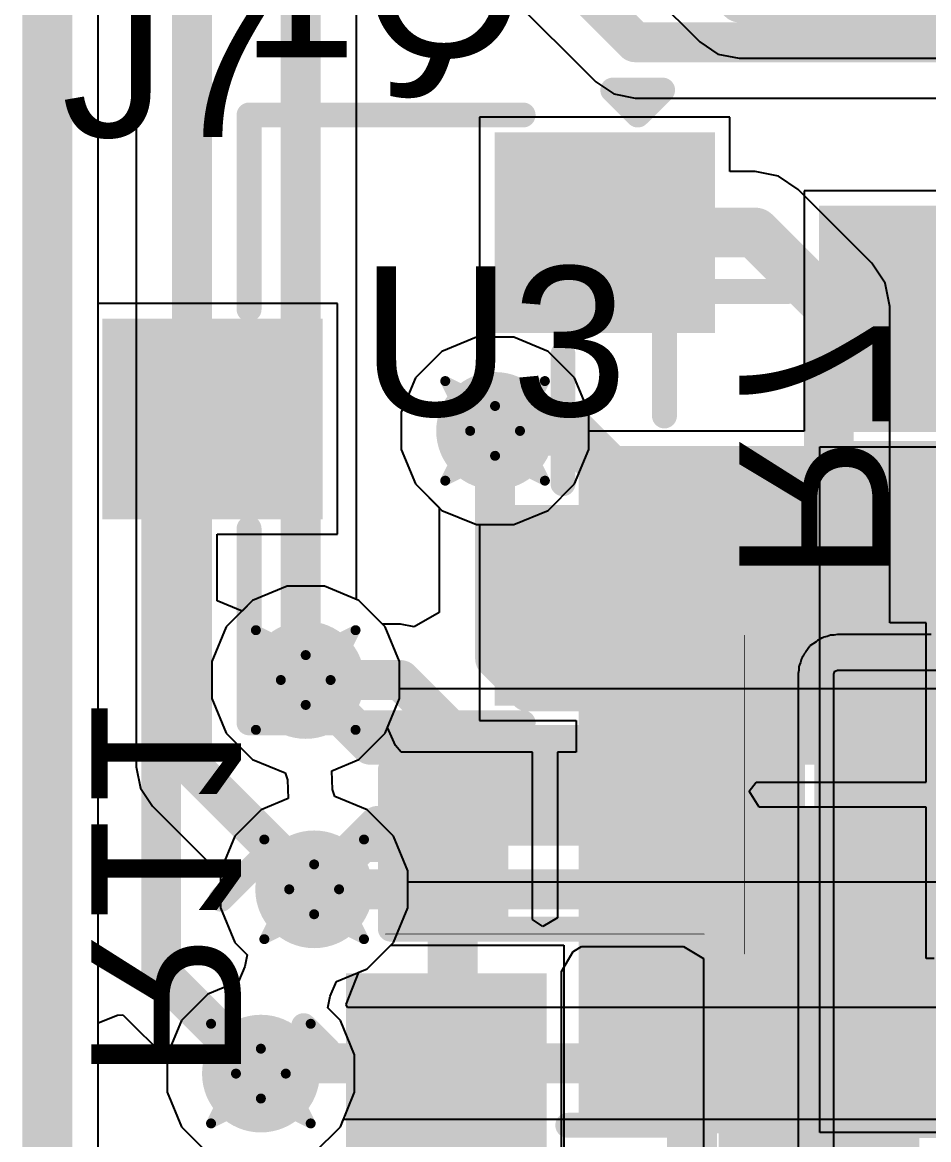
# Model space of a CAD drawing. Header units: inches. Extents: x -6 to 430, y 0 to 90.
# Drawn here: x -0.13 to 4.49, y 14.74 to 20.44 of the extents above; entities that cross this region are included whole.
import ezdxf

# ---------------------------------------------------------------- set-up
doc = ezdxf.new("R2010")
doc.units = ezdxf.units.IN
for name, color, linetype in [('Board_Outline', 56, 'Continuous'), ('Bottom Layer', 5, 'Continuous'), ('Bottom Overlay', 54, 'Continuous'), ('Bottom Paste', 16, 'Continuous'), ('Bottom Solder', 6, 'Continuous'), ('Drill Drawing', 1, 'Continuous'), ('Layer 1', 16, 'Continuous'), ('Layer 2', 76, 'Continuous'), ('Top Layer', 1, 'Continuous'), ('Top Overlay', 2, 'Continuous'), ('Top Paste', 8, 'Continuous'), ('Top Solder', 216, 'Continuous'), ('Via Holes', 16, 'Continuous')]:
    doc.layers.add(name, color=color, linetype=linetype)
doc.styles.add('Arial', font='', dxfattribs={"height": 0.2})
doc.styles.get('Arial').set_extended_font_data('Arial')

msp = doc.modelspace()

# ---------------------------------------------------------------- hatches: boundary and pattern name
at = {"layer": 'Bottom Layer'}
for points in [[(3.3016, 19.777), (3.3016, 18.957), (2.3816, 18.957), (2.3816, 19.777)], [(1.3016, 18.827), (1.3016, 18.007), (0.3816, 18.007), (0.3816, 18.827)], [(3.3016, 17.877), (3.3016, 17.057), (2.3816, 17.057), (2.3816, 17.877)], [(3.6671, 17.2003), (4.3021, 17.2003), (4.3021, 16.7431), (3.6671, 16.7431)], [(1.8383, 15.9049), (1.8383, 16.5399), (2.2955, 16.5399), (2.2955, 15.9049)], [(2.7781, 15.9049), (2.7781, 16.5399), (3.2353, 16.5399), (3.2353, 15.9049)], [(3.6671, 16.2605), (4.3021, 16.2605), (4.3021, 15.8033), (3.6671, 15.8033)], [(1.6238, 15.4886), (2.4438, 15.4886), (2.4438, 14.5686), (1.6238, 14.5686)], [(3.5238, 15.4886), (4.3438, 15.4886), (4.3438, 14.5686), (3.5238, 14.5686)]]:
    msp.add_hatch(color=5, dxfattribs=at).paths.add_polyline_path(points)
h = msp.add_hatch(color=5, dxfattribs=at)
edge = h.paths.add_edge_path()
edge.add_arc((2.2828, 18.356), 0.3, 0, 360)
h = msp.add_hatch(color=5, dxfattribs=at)
edge = h.paths.add_edge_path()
edge.add_arc((1.3176, 17.086), 0.3, 0, 360)
h = msp.add_hatch(color=5, dxfattribs=at)
edge = h.paths.add_edge_path()
edge.add_arc((1.3605, 16.0189), 0.3, 0, 360)
h = msp.add_hatch(color=5, dxfattribs=at)
edge = h.paths.add_edge_path()
edge.add_arc((1.089, 15.0794), 0.3, 0, 360)
at = {"layer": 'Bottom Paste'}
for points in [[(3.3016, 19.777), (3.3016, 18.957), (2.3816, 18.957), (2.3816, 19.777)], [(1.3016, 18.827), (1.3016, 18.007), (0.3816, 18.007), (0.3816, 18.827)], [(3.3016, 17.877), (3.3016, 17.057), (2.3816, 17.057), (2.3816, 17.877)], [(3.6671, 17.2003), (4.3021, 17.2003), (4.3021, 16.7431), (3.6671, 16.7431)], [(1.8383, 15.9049), (1.8383, 16.5399), (2.2955, 16.5399), (2.2955, 15.9049)], [(2.7781, 15.9049), (2.7781, 16.5399), (3.2353, 16.5399), (3.2353, 15.9049)], [(3.6671, 16.2605), (4.3021, 16.2605), (4.3021, 15.8033), (3.6671, 15.8033)], [(1.6238, 15.4886), (2.4438, 15.4886), (2.4438, 14.5686), (1.6238, 14.5686)], [(3.5238, 15.4886), (4.3438, 15.4886), (4.3438, 14.5686), (3.5238, 14.5686)]]:
    msp.add_hatch(color=16, dxfattribs=at).paths.add_polyline_path(points)
at = {"layer": 'Bottom Solder'}
for points in [[(3.4032, 19.8786), (3.4032, 18.8554), (2.28, 18.8554), (2.28, 19.8786)], [(1.4032, 18.9286), (1.4032, 17.9054), (0.28, 17.9054), (0.28, 18.9286)], [(3.4032, 17.9786), (3.4032, 16.9554), (2.28, 16.9554), (2.28, 17.9786)], [(3.6121, 17.2553), (4.3571, 17.2553), (4.3571, 16.6881), (3.6121, 16.6881)], [(1.7833, 15.8499), (1.7833, 16.5949), (2.3505, 16.5949), (2.3505, 15.8499)], [(2.7231, 15.8499), (2.7231, 16.5949), (3.2903, 16.5949), (3.2903, 15.8499)], [(3.6121, 16.3155), (4.3571, 16.3155), (4.3571, 15.7483), (3.6121, 15.7483)], [(1.5222, 15.5902), (2.5454, 15.5902), (2.5454, 14.467), (1.5222, 14.467)], [(3.4222, 15.5902), (4.4454, 15.5902), (4.4454, 14.467), (3.4222, 14.467)]]:
    msp.add_hatch(color=6, dxfattribs=at).paths.add_polyline_path(points)
at = {"layer": 'Layer 1'}
h = msp.add_hatch(color=16, dxfattribs=at)
edge = h.paths.add_edge_path()
edge.add_arc((2.2828, 18.356), 0.3, 0, 360)
h = msp.add_hatch(color=16, dxfattribs=at)
edge = h.paths.add_edge_path()
edge.add_arc((1.3176, 17.086), 0.3, 0, 360)
h = msp.add_hatch(color=16, dxfattribs=at)
edge = h.paths.add_edge_path()
edge.add_arc((1.3605, 16.0189), 0.3, 0, 360)
h = msp.add_hatch(color=16, dxfattribs=at)
edge = h.paths.add_edge_path()
edge.add_arc((1.089, 15.0794), 0.3, 0, 360)
at = {"layer": 'Layer 2'}
h = msp.add_hatch(color=76, dxfattribs=at)
edge = h.paths.add_edge_path()
edge.add_arc((2.2828, 18.356), 0.3, 0, 360)
h = msp.add_hatch(color=76, dxfattribs=at)
edge = h.paths.add_edge_path()
edge.add_arc((1.3176, 17.086), 0.3, 0, 360)
h = msp.add_hatch(color=76, dxfattribs=at)
edge = h.paths.add_edge_path()
edge.add_arc((1.3605, 16.0189), 0.3, 0, 360)
h = msp.add_hatch(color=76, dxfattribs=at)
edge = h.paths.add_edge_path()
edge.add_arc((1.089, 15.0794), 0.3, 0, 360)
at = {"layer": 'Top Layer'}
for points in [[(4.0364, 18.4522), (4.0364, 19.4022), (4.3364, 19.4022), (4.3364, 18.4522)], [(2.8114, 17.8772), (2.8114, 18.1772), (3.7614, 18.1772), (3.7614, 17.8772)], [(4.0114, 14.8522), (4.0114, 18.2022), (7.3614, 18.2022), (7.3614, 14.8522)], [(2.8114, 17.3772), (2.8114, 17.6772), (3.7614, 17.6772), (3.7614, 17.3772)], [(2.8114, 16.8772), (2.8114, 17.1772), (3.7614, 17.1772), (3.7614, 16.8772)], [(2.8114, 16.3772), (2.8114, 16.6772), (3.7614, 16.6772), (3.7614, 16.3772)], [(2.8114, 15.8772), (2.8114, 16.1772), (3.7614, 16.1772), (3.7614, 15.8772)], [(2.8114, 15.3772), (2.8114, 15.6772), (3.7614, 15.6772), (3.7614, 15.3772)], [(2.8114, 14.8772), (2.8114, 15.1772), (3.7614, 15.1772), (3.7614, 14.8772)]]:
    msp.add_hatch(color=1, dxfattribs=at).paths.add_polyline_path(points)
h = msp.add_hatch(color=1, dxfattribs=at)
edge = h.paths.add_edge_path()
edge.add_arc((2.2828, 18.356), 0.3, 0, 360)
h = msp.add_hatch(color=1, dxfattribs=at)
edge = h.paths.add_edge_path()
edge.add_arc((1.3176, 17.086), 0.3, 0, 360)
h = msp.add_hatch(color=1, dxfattribs=at)
edge = h.paths.add_edge_path()
edge.add_arc((1.3605, 16.0189), 0.3, 0, 360)
h = msp.add_hatch(color=1, dxfattribs=at)
edge = h.paths.add_edge_path()
edge.add_arc((1.089, 15.0794), 0.3, 0, 360)
at = {"layer": 'Top Paste'}
for points in [[(4.0364, 18.4522), (4.0364, 19.4022), (4.3364, 19.4022), (4.3364, 18.4522)], [(2.8114, 17.8772), (2.8114, 18.1772), (3.7614, 18.1772), (3.7614, 17.8772)], [(4.0114, 14.8522), (4.0114, 18.2022), (7.3614, 18.2022), (7.3614, 14.8522)], [(2.8114, 17.3772), (2.8114, 17.6772), (3.7614, 17.6772), (3.7614, 17.3772)], [(2.8114, 16.8772), (2.8114, 17.1772), (3.7614, 17.1772), (3.7614, 16.8772)], [(2.8114, 16.3772), (2.8114, 16.6772), (3.7614, 16.6772), (3.7614, 16.3772)], [(2.8114, 15.8772), (2.8114, 16.1772), (3.7614, 16.1772), (3.7614, 15.8772)], [(2.8114, 15.3772), (2.8114, 15.6772), (3.7614, 15.6772), (3.7614, 15.3772)], [(2.8114, 14.8772), (2.8114, 15.1772), (3.7614, 15.1772), (3.7614, 14.8772)]]:
    msp.add_hatch(color=8, dxfattribs=at).paths.add_polyline_path(points)
at = {"layer": 'Top Solder'}
for points in [[(3.9348, 18.3506), (3.9348, 19.5038), (4.438, 19.5038), (4.438, 18.3506)], [(4.4348, 18.3506), (4.4348, 19.5038), (4.938, 19.5038), (4.938, 18.3506)], [(3.9098, 14.7506), (3.9098, 18.3038), (7.463, 18.3038), (7.463, 14.7506)], [(2.7098, 17.7756), (2.7098, 18.2788), (3.863, 18.2788), (3.863, 17.7756)], [(2.7098, 17.2756), (2.7098, 17.7788), (3.863, 17.7788), (3.863, 17.2756)], [(2.7098, 16.7756), (2.7098, 17.2788), (3.863, 17.2788), (3.863, 16.7756)], [(2.7098, 16.2756), (2.7098, 16.7788), (3.863, 16.7788), (3.863, 16.2756)], [(2.7098, 15.7756), (2.7098, 16.2788), (3.863, 16.2788), (3.863, 15.7756)], [(2.7098, 15.2756), (2.7098, 15.7788), (3.863, 15.7788), (3.863, 15.2756)], [(2.7098, 14.7756), (2.7098, 15.2788), (3.863, 15.2788), (3.863, 14.7756)]]:
    msp.add_hatch(color=216, dxfattribs=at).paths.add_polyline_path(points)
at = {"layer": 'Via Holes'}
h = msp.add_hatch(color=7, dxfattribs=at)
edge = h.paths.add_edge_path()
edge.add_arc((2.2828, 18.356), 0.15, 0, 360)
h = msp.add_hatch(color=7, dxfattribs=at)
edge = h.paths.add_edge_path()
edge.add_arc((1.3176, 17.086), 0.15, 0, 360)
h = msp.add_hatch(color=7, dxfattribs=at)
edge = h.paths.add_edge_path()
edge.add_arc((1.3605, 16.0189), 0.15, 0, 360)
h = msp.add_hatch(color=7, dxfattribs=at)
edge = h.paths.add_edge_path()
edge.add_arc((1.089, 15.0794), 0.15, 0, 360)

# ---------------------------------------------------------------- linework, layer by layer
at = {"layer": 'Board_Outline'}
msp.add_lwpolyline([(0, 0, 0.254, 0.254, 0), (0, 50, 0.254, 0.254, 0)], format="xyseb", dxfattribs=at)
at = {"layer": 'Bottom Layer'}
for p, q in [((0.259, 19.0048), (0.259, 49.741)), ((3.4794, 19.9548), (2.2038, 19.9548)), ((2.2038, 19.9548), (2.2038, 18.8338)), ((3.4794, 19.6778), (3.4794, 19.9548)), ((3.6086, 19.6778), (3.4794, 19.6778)), ((3.7275, 19.6541), (3.6086, 19.6778)), ((3.8283, 19.5868), (3.7275, 19.6541)), ((4.2043, 19.2107), (3.8283, 19.5868)), ((4.2717, 19.1099), (4.2043, 19.2107)), ((4.2954, 18.991), (4.2717, 19.1099)), ((1.4794, 19.0048), (0.259, 19.0048)), ((1.4794, 17.8292), (1.4794, 19.0048)), ((4.2954, 17.3781), (4.2954, 18.991)), ((2.1878, 18.8338), (2.0121, 18.7611)), ((2.2038, 18.8338), (2.1878, 18.8338)), ((2.0121, 18.7611), (1.8777, 18.6267)), ((1.8777, 18.6267), (1.805, 18.451)), ((1.805, 18.451), (1.805, 18.261)), ((1.805, 18.261), (1.8777, 18.0853)), ((1.8777, 18.0853), (2.0121, 17.9509)), ((2.0121, 17.9509), (2.1878, 17.8782)), ((0.8659, 17.4896), (0.8659, 17.8292)), ((0.8659, 17.8292), (1.4794, 17.8292)), ((2.1878, 17.8782), (2.2038, 17.8782)), ((2.2038, 17.8782), (2.2038, 16.8792)), ((1.2226, 17.5638), (1.0469, 17.4911)), ((1.4126, 17.5638), (1.2226, 17.5638)), ((1.5883, 17.4911), (1.4126, 17.5638)), ((0.9929, 17.437), (0.8659, 17.4896)), ((1.0469, 17.4911), (0.9929, 17.437)), ((1.7227, 17.3567), (1.5883, 17.4911)), ((4.4799, 17.3781), (4.2954, 17.3781)), ((4.4799, 16.5653), (4.4799, 17.3781)), ((1.7954, 17.181), (1.7227, 17.3567)), ((1.7954, 16.991), (1.7954, 17.181)), ((1.7348, 16.8447), (1.7954, 16.991)), ((2.2038, 16.8792), (2.6959, 16.8792)), ((2.6959, 16.8792), (2.6959, 16.7177)), ((1.7757, 16.7521), (1.7348, 16.8447)), ((1.8046, 16.7177), (1.7757, 16.7521)), ((2.4733, 16.7177), (1.8046, 16.7177)), ((2.4733, 15.8654), (2.4733, 16.7177)), ((2.6959, 16.7177), (2.6003, 16.7177)), ((2.6003, 16.7177), (2.6003, 15.8732)), ((3.5785, 16.5197), (3.6133, 16.5653)), ((3.6286, 16.4383), (3.5785, 16.5197)), ((3.6133, 16.5653), (4.4799, 16.5653)), ((4.4799, 16.4383), (3.6286, 16.4383)), ((4.4799, 15.6664), (4.4799, 16.4383)), ((2.526, 15.8299), (2.4733, 15.8654)), ((2.6003, 15.8732), (2.526, 15.8299)), ((2.6851, 15.7042), (2.7235, 15.7271)), ((2.7235, 15.7271), (2.7273, 15.7271)), ((2.7273, 15.7271), (3.2441, 15.7271)), ((3.2441, 15.7271), (3.346, 15.6664)), ((2.6216, 15.6001), (2.6806, 15.7016)), ((2.6806, 15.7016), (2.6851, 15.7042)), ((3.346, 15.6664), (3.346, 15.6001)), ((4.5216, 15.6664), (4.4799, 15.6664)), ((2.6216, 15.592), (2.6216, 15.6001)), ((2.6216, 14.3908), (2.6216, 15.592)), ((3.346, 15.6001), (3.346, 14.5412)), ((0.3586, 15.3776), (0.386, 15.3796)), ((0.386, 15.3796), (0.6112, 15.1543)), ((0.259, 15.3379), (0.3586, 15.3776)), ((0.259, 10.3077), (0.259, 15.3379)), ((0.6112, 15.1543), (0.6112, 14.9844)), ((0.6112, 14.9844), (0.6839, 14.8087)), ((0.6839, 14.8087), (0.8183, 14.6743))]:
    msp.add_line(p, q, dxfattribs=at)
for points in [[(2.8416, 19.367, 0.254, 0.254, 0), (3.6086, 19.367, 0.254, 0.254, 0)], [(3.6086, 19.367, 0.254, 0.254, 0), (3.9846, 18.991, 0.254, 0.254, 0)], [(3.9846, 16.9717, 0.254, 0.254, 0), (3.9846, 18.991, 0.254, 0.254, 0)], [(0.581, 18.1564, 0.2032, 0.2032, 0), (0.8416, 18.417, 0.2032, 0.2032, 0)], [(2.2828, 18.356, 0.254, 0.254, 0), (2.6638, 18.356, 0.254, 0.254, 0)], [(2.6638, 18.356, 0.254, 0.254, 0), (2.8416, 18.1782, 0.254, 0.254, 0)], [(2.8416, 17.467, 0.254, 0.254, 0), (2.8416, 18.1782, 0.254, 0.254, 0)], [(0.581, 15.5874, 0.2032, 0.2032, 0), (0.581, 18.1564, 0.2032, 0.2032, 0)], [(2.8416, 17.467, 0.254, 0.254, 0), (3.0067, 17.3019, 0.254, 0.254, 0)], [(3.0067, 16.2224, 0.254, 0.254, 0), (3.0067, 17.3019, 0.254, 0.254, 0)], [(2.0669, 15.0617, 0.254, 0.254, 0), (2.0669, 16.2224, 0.254, 0.254, 0)], [(3.9846, 14.1904, 0.254, 0.254, 0), (3.9846, 16.0319, 0.254, 0.254, 0)], [(0.581, 15.5874, 0.2032, 0.2032, 0), (1.089, 15.0794, 0.2032, 0.2032, 0)], [(2.0338, 15.0286, 0.254, 0.254, 0), (2.0669, 15.0617, 0.254, 0.254, 0)]]:
    msp.add_lwpolyline(points, format="xyseb", dxfattribs=at)
for points in [[(2.7781, 19.367, 0.127, 0.127, 1), (2.9051, 19.367, 0.127, 0.127, 1)], [(3.5451, 19.367, 0.127, 0.127, 1), (3.6721, 19.367, 0.127, 0.127, 1)], [(3.5451, 19.367, 0.127, 0.127, 1), (3.6721, 19.367, 0.127, 0.127, 1)], [(3.9211, 18.991, 0.127, 0.127, 1), (4.0481, 18.991, 0.127, 0.127, 1)], [(3.9211, 18.991, 0.127, 0.127, 1), (4.0481, 18.991, 0.127, 0.127, 1)], [(0.7908, 18.417, 0.1016, 0.1016, 1), (0.8924, 18.417, 0.1016, 0.1016, 1)], [(2.2193, 18.356, 0.127, 0.127, 1), (2.3463, 18.356, 0.127, 0.127, 1)], [(2.6003, 18.356, 0.127, 0.127, 1), (2.7273, 18.356, 0.127, 0.127, 1)], [(2.6003, 18.356, 0.127, 0.127, 1), (2.7273, 18.356, 0.127, 0.127, 1)], [(2.7781, 18.1782, 0.127, 0.127, 1), (2.9051, 18.1782, 0.127, 0.127, 1)], [(2.7781, 18.1782, 0.127, 0.127, 1), (2.9051, 18.1782, 0.127, 0.127, 1)], [(0.5302, 18.1564, 0.1016, 0.1016, 1), (0.6318, 18.1564, 0.1016, 0.1016, 1)], [(0.5302, 18.1564, 0.1016, 0.1016, 1), (0.6318, 18.1564, 0.1016, 0.1016, 1)], [(2.7781, 17.467, 0.127, 0.127, 1), (2.9051, 17.467, 0.127, 0.127, 1)], [(2.7781, 17.467, 0.127, 0.127, 1), (2.9051, 17.467, 0.127, 0.127, 1)], [(2.9432, 17.3019, 0.127, 0.127, 1), (3.0702, 17.3019, 0.127, 0.127, 1)], [(2.9432, 17.3019, 0.127, 0.127, 1), (3.0702, 17.3019, 0.127, 0.127, 1)], [(3.9211, 16.9717, 0.127, 0.127, 1), (4.0481, 16.9717, 0.127, 0.127, 1)], [(2.0034, 16.2224, 0.127, 0.127, 1), (2.1304, 16.2224, 0.127, 0.127, 1)], [(2.9432, 16.2224, 0.127, 0.127, 1), (3.0702, 16.2224, 0.127, 0.127, 1)], [(3.9211, 16.0319, 0.127, 0.127, 1), (4.0481, 16.0319, 0.127, 0.127, 1)], [(0.5302, 15.5874, 0.1016, 0.1016, 1), (0.6318, 15.5874, 0.1016, 0.1016, 1)], [(0.5302, 15.5874, 0.1016, 0.1016, 1), (0.6318, 15.5874, 0.1016, 0.1016, 1)], [(1.0382, 15.0794, 0.1016, 0.1016, 1), (1.1398, 15.0794, 0.1016, 0.1016, 1)], [(1.9703, 15.0286, 0.127, 0.127, 1), (2.0973, 15.0286, 0.127, 0.127, 1)], [(2.0034, 15.0617, 0.127, 0.127, 1), (2.1304, 15.0617, 0.127, 0.127, 1)], [(2.0034, 15.0617, 0.127, 0.127, 1), (2.1304, 15.0617, 0.127, 0.127, 1)]]:
    msp.add_lwpolyline(points, format="xyseb", close=True, dxfattribs=at)
at = {"layer": 'Bottom Overlay'}
for points in [[(2.883, 20.0934, 0.127, 0.127, 0), (3.137, 20.0934, 0.127, 0.127, 0)], [(2.883, 20.0934, 0.127, 0.127, 0), (3.01, 19.9664, 0.127, 0.127, 0)], [(3.01, 19.9664, 0.127, 0.127, 0), (3.137, 20.0934, 0.127, 0.127, 0)], [(1.0288, 18.9758, 0.127, 0.127, 0), (1.0288, 19.9664, 0.127, 0.127, 0)], [(1.0288, 19.9664, 0.127, 0.127, 0), (2.4258, 19.9664, 0.127, 0.127, 0)], [(2.629, 18.0868, 0.127, 0.127, 0), (2.629, 18.7472, 0.127, 0.127, 0)], [(1.0288, 16.8676, 0.127, 0.127, 0), (1.0288, 17.8582, 0.127, 0.127, 0)], [(3.5782, 17.2892, 0.127, 0.127, 0), (4.391, 17.2892, 0.127, 0.127, 0)], [(3.5782, 15.7144, 0.127, 0.127, 0), (3.5782, 17.2892, 0.127, 0.127, 0)], [(3.5528, 15.689, 0.00323, 0.00323, 0), (3.5528, 17.3146, 0.00323, 0.00323, 0)], [(4.391, 15.7144, 0.127, 0.127, 0), (4.391, 17.2892, 0.127, 0.127, 0)], [(1.0288, 16.8676, 0.127, 0.127, 0), (2.4258, 16.8676, 0.127, 0.127, 0)], [(1.7494, 16.6288, 0.127, 0.127, 0), (3.3242, 16.6288, 0.127, 0.127, 0)], [(1.7494, 15.816, 0.127, 0.127, 0), (1.7494, 16.6288, 0.127, 0.127, 0)], [(3.3242, 15.816, 0.127, 0.127, 0), (3.3242, 16.6288, 0.127, 0.127, 0)], [(0.8858, 15.9684, 0.127, 0.127, 0), (1.1398, 16.2224, 0.127, 0.127, 0)], [(1.1398, 16.2224, 0.127, 0.127, 0), (1.7494, 16.2224, 0.127, 0.127, 0)], [(1.7494, 15.816, 0.127, 0.127, 0), (3.3242, 15.816, 0.127, 0.127, 0)], [(1.724, 15.7906, 0.00323, 0.00323, 0), (3.3496, 15.7906, 0.00323, 0.00323, 0)], [(3.5782, 15.7144, 0.127, 0.127, 0), (4.391, 15.7144, 0.127, 0.127, 0)], [(1.3074, 15.07, 0.127, 0.127, 0), (1.3074, 15.324, 0.127, 0.127, 0)], [(1.3074, 15.324, 0.127, 0.127, 0), (1.4344, 15.197, 0.127, 0.127, 0)], [(1.3074, 15.07, 0.127, 0.127, 0), (1.4344, 15.197, 0.127, 0.127, 0)], [(2.6536, 14.816, 0.127, 0.127, 0), (3.314, 14.816, 0.127, 0.127, 0)]]:
    msp.add_lwpolyline(points, format="xyseb", dxfattribs=at)
for points in [[(2.8512, 20.0934, 0.0635, 0.0635, 1), (2.9147, 20.0934, 0.0635, 0.0635, 1)], [(2.8512, 20.0934, 0.0635, 0.0635, 1), (2.9147, 20.0934, 0.0635, 0.0635, 1)], [(3.1052, 20.0934, 0.0635, 0.0635, 1), (3.1687, 20.0934, 0.0635, 0.0635, 1)], [(3.1052, 20.0934, 0.0635, 0.0635, 1), (3.1687, 20.0934, 0.0635, 0.0635, 1)], [(0.997, 19.9664, 0.0635, 0.0635, 1), (1.0605, 19.9664, 0.0635, 0.0635, 1)], [(0.997, 19.9664, 0.0635, 0.0635, 1), (1.0605, 19.9664, 0.0635, 0.0635, 1)], [(2.394, 19.9664, 0.0635, 0.0635, 1), (2.4575, 19.9664, 0.0635, 0.0635, 1)], [(2.9782, 19.9664, 0.0635, 0.0635, 1), (3.0417, 19.9664, 0.0635, 0.0635, 1)], [(2.9782, 19.9664, 0.0635, 0.0635, 1), (3.0417, 19.9664, 0.0635, 0.0635, 1)], [(0.997, 18.9758, 0.0635, 0.0635, 1), (1.0605, 18.9758, 0.0635, 0.0635, 1)], [(2.5972, 18.7472, 0.0635, 0.0635, 1), (2.6607, 18.7472, 0.0635, 0.0635, 1)], [(2.5972, 18.0868, 0.0635, 0.0635, 1), (2.6607, 18.0868, 0.0635, 0.0635, 1)], [(0.997, 17.8582, 0.0635, 0.0635, 1), (1.0605, 17.8582, 0.0635, 0.0635, 1)], [(3.5464, 17.2892, 0.0635, 0.0635, 1), (3.6099, 17.2892, 0.0635, 0.0635, 1)], [(3.5464, 17.2892, 0.0635, 0.0635, 1), (3.6099, 17.2892, 0.0635, 0.0635, 1)], [(3.552, 17.3146, 0.00161, 0.00161, 1), (3.5536, 17.3146, 0.00161, 0.00161, 1)], [(4.3592, 17.2892, 0.0635, 0.0635, 1), (4.4227, 17.2892, 0.0635, 0.0635, 1)], [(4.3592, 17.2892, 0.0635, 0.0635, 1), (4.4227, 17.2892, 0.0635, 0.0635, 1)], [(0.997, 16.8676, 0.0635, 0.0635, 1), (1.0605, 16.8676, 0.0635, 0.0635, 1)], [(0.997, 16.8676, 0.0635, 0.0635, 1), (1.0605, 16.8676, 0.0635, 0.0635, 1)], [(2.394, 16.8676, 0.0635, 0.0635, 1), (2.4575, 16.8676, 0.0635, 0.0635, 1)], [(1.7176, 16.6288, 0.0635, 0.0635, 1), (1.7811, 16.6288, 0.0635, 0.0635, 1)], [(1.7176, 16.6288, 0.0635, 0.0635, 1), (1.7811, 16.6288, 0.0635, 0.0635, 1)], [(3.2924, 16.6288, 0.0635, 0.0635, 1), (3.3559, 16.6288, 0.0635, 0.0635, 1)], [(3.2924, 16.6288, 0.0635, 0.0635, 1), (3.3559, 16.6288, 0.0635, 0.0635, 1)], [(1.108, 16.2224, 0.0635, 0.0635, 1), (1.1715, 16.2224, 0.0635, 0.0635, 1)], [(1.108, 16.2224, 0.0635, 0.0635, 1), (1.1715, 16.2224, 0.0635, 0.0635, 1)], [(1.7176, 16.2224, 0.0635, 0.0635, 1), (1.7811, 16.2224, 0.0635, 0.0635, 1)], [(0.854, 15.9684, 0.0635, 0.0635, 1), (0.9175, 15.9684, 0.0635, 0.0635, 1)], [(1.7176, 15.816, 0.0635, 0.0635, 1), (1.7811, 15.816, 0.0635, 0.0635, 1)], [(1.7176, 15.816, 0.0635, 0.0635, 1), (1.7811, 15.816, 0.0635, 0.0635, 1)], [(3.2924, 15.816, 0.0635, 0.0635, 1), (3.3559, 15.816, 0.0635, 0.0635, 1)], [(3.2924, 15.816, 0.0635, 0.0635, 1), (3.3559, 15.816, 0.0635, 0.0635, 1)], [(1.7232, 15.7906, 0.00161, 0.00161, 1), (1.7248, 15.7906, 0.00161, 0.00161, 1)], [(3.3488, 15.7906, 0.00161, 0.00161, 1), (3.3504, 15.7906, 0.00161, 0.00161, 1)], [(3.5464, 15.7144, 0.0635, 0.0635, 1), (3.6099, 15.7144, 0.0635, 0.0635, 1)], [(3.5464, 15.7144, 0.0635, 0.0635, 1), (3.6099, 15.7144, 0.0635, 0.0635, 1)], [(4.3592, 15.7144, 0.0635, 0.0635, 1), (4.4227, 15.7144, 0.0635, 0.0635, 1)], [(4.3592, 15.7144, 0.0635, 0.0635, 1), (4.4227, 15.7144, 0.0635, 0.0635, 1)], [(3.552, 15.689, 0.00161, 0.00161, 1), (3.5536, 15.689, 0.00161, 0.00161, 1)], [(1.2756, 15.324, 0.0635, 0.0635, 1), (1.3391, 15.324, 0.0635, 0.0635, 1)], [(1.2756, 15.324, 0.0635, 0.0635, 1), (1.3391, 15.324, 0.0635, 0.0635, 1)], [(1.4026, 15.197, 0.0635, 0.0635, 1), (1.4661, 15.197, 0.0635, 0.0635, 1)], [(1.4026, 15.197, 0.0635, 0.0635, 1), (1.4661, 15.197, 0.0635, 0.0635, 1)], [(1.2756, 15.07, 0.0635, 0.0635, 1), (1.3391, 15.07, 0.0635, 0.0635, 1)], [(1.2756, 15.07, 0.0635, 0.0635, 1), (1.3391, 15.07, 0.0635, 0.0635, 1)], [(2.6218, 14.816, 0.0635, 0.0635, 1), (2.6853, 14.816, 0.0635, 0.0635, 1)], [(3.2822, 14.816, 0.0635, 0.0635, 1), (3.3457, 14.816, 0.0635, 0.0635, 1)]]:
    msp.add_lwpolyline(points, format="xyseb", close=True, dxfattribs=at)
at = {"layer": 'Drill Drawing'}
for points in [[(2.0288, 18.61, 0.0508, 0.0508, 0), (2.2828, 18.483, 0.0508, 0.0508, 0)], [(2.0288, 18.61, 0.0508, 0.0508, 0), (2.1558, 18.356, 0.0508, 0.0508, 0)], [(2.2828, 18.483, 0.0508, 0.0508, 0), (2.5368, 18.61, 0.0508, 0.0508, 0)], [(2.4098, 18.356, 0.0508, 0.0508, 0), (2.5368, 18.61, 0.0508, 0.0508, 0)], [(2.0288, 18.102, 0.0508, 0.0508, 0), (2.1558, 18.356, 0.0508, 0.0508, 0)], [(2.4098, 18.356, 0.0508, 0.0508, 0), (2.5368, 18.102, 0.0508, 0.0508, 0)], [(2.0288, 18.102, 0.0508, 0.0508, 0), (2.2828, 18.229, 0.0508, 0.0508, 0)], [(2.2828, 18.229, 0.0508, 0.0508, 0), (2.5368, 18.102, 0.0508, 0.0508, 0)], [(1.0636, 17.34, 0.0508, 0.0508, 0), (1.3176, 17.213, 0.0508, 0.0508, 0)], [(1.0636, 17.34, 0.0508, 0.0508, 0), (1.1906, 17.086, 0.0508, 0.0508, 0)], [(1.3176, 17.213, 0.0508, 0.0508, 0), (1.5716, 17.34, 0.0508, 0.0508, 0)], [(1.4446, 17.086, 0.0508, 0.0508, 0), (1.5716, 17.34, 0.0508, 0.0508, 0)], [(1.0636, 16.832, 0.0508, 0.0508, 0), (1.1906, 17.086, 0.0508, 0.0508, 0)], [(1.4446, 17.086, 0.0508, 0.0508, 0), (1.5716, 16.832, 0.0508, 0.0508, 0)], [(1.0636, 16.832, 0.0508, 0.0508, 0), (1.3176, 16.959, 0.0508, 0.0508, 0)], [(1.3176, 16.959, 0.0508, 0.0508, 0), (1.5716, 16.832, 0.0508, 0.0508, 0)], [(1.1065, 16.2729, 0.0508, 0.0508, 0), (1.3605, 16.1459, 0.0508, 0.0508, 0)], [(1.1065, 16.2729, 0.0508, 0.0508, 0), (1.2335, 16.0189, 0.0508, 0.0508, 0)], [(1.3605, 16.1459, 0.0508, 0.0508, 0), (1.6145, 16.2729, 0.0508, 0.0508, 0)], [(1.4875, 16.0189, 0.0508, 0.0508, 0), (1.6145, 16.2729, 0.0508, 0.0508, 0)], [(1.1065, 15.7649, 0.0508, 0.0508, 0), (1.2335, 16.0189, 0.0508, 0.0508, 0)], [(1.4875, 16.0189, 0.0508, 0.0508, 0), (1.6145, 15.7649, 0.0508, 0.0508, 0)], [(1.1065, 15.7649, 0.0508, 0.0508, 0), (1.3605, 15.8919, 0.0508, 0.0508, 0)], [(1.3605, 15.8919, 0.0508, 0.0508, 0), (1.6145, 15.7649, 0.0508, 0.0508, 0)], [(0.835, 15.3334, 0.0508, 0.0508, 0), (1.089, 15.2064, 0.0508, 0.0508, 0)], [(0.835, 15.3334, 0.0508, 0.0508, 0), (0.962, 15.0794, 0.0508, 0.0508, 0)], [(1.089, 15.2064, 0.0508, 0.0508, 0), (1.343, 15.3334, 0.0508, 0.0508, 0)], [(1.216, 15.0794, 0.0508, 0.0508, 0), (1.343, 15.3334, 0.0508, 0.0508, 0)], [(0.835, 14.8254, 0.0508, 0.0508, 0), (0.962, 15.0794, 0.0508, 0.0508, 0)], [(1.216, 15.0794, 0.0508, 0.0508, 0), (1.343, 14.8254, 0.0508, 0.0508, 0)], [(0.835, 14.8254, 0.0508, 0.0508, 0), (1.089, 14.9524, 0.0508, 0.0508, 0)], [(1.089, 14.9524, 0.0508, 0.0508, 0), (1.343, 14.8254, 0.0508, 0.0508, 0)]]:
    msp.add_lwpolyline(points, format="xyseb", dxfattribs=at)
for points in [[(2.0161, 18.61, 0.0254, 0.0254, 1), (2.0415, 18.61, 0.0254, 0.0254, 1)], [(2.0161, 18.61, 0.0254, 0.0254, 1), (2.0415, 18.61, 0.0254, 0.0254, 1)], [(2.5241, 18.61, 0.0254, 0.0254, 1), (2.5495, 18.61, 0.0254, 0.0254, 1)], [(2.5241, 18.61, 0.0254, 0.0254, 1), (2.5495, 18.61, 0.0254, 0.0254, 1)], [(2.2701, 18.483, 0.0254, 0.0254, 1), (2.2955, 18.483, 0.0254, 0.0254, 1)], [(2.2701, 18.483, 0.0254, 0.0254, 1), (2.2955, 18.483, 0.0254, 0.0254, 1)], [(2.1431, 18.356, 0.0254, 0.0254, 1), (2.1685, 18.356, 0.0254, 0.0254, 1)], [(2.1431, 18.356, 0.0254, 0.0254, 1), (2.1685, 18.356, 0.0254, 0.0254, 1)], [(2.3971, 18.356, 0.0254, 0.0254, 1), (2.4225, 18.356, 0.0254, 0.0254, 1)], [(2.3971, 18.356, 0.0254, 0.0254, 1), (2.4225, 18.356, 0.0254, 0.0254, 1)], [(2.2701, 18.229, 0.0254, 0.0254, 1), (2.2955, 18.229, 0.0254, 0.0254, 1)], [(2.2701, 18.229, 0.0254, 0.0254, 1), (2.2955, 18.229, 0.0254, 0.0254, 1)], [(2.0161, 18.102, 0.0254, 0.0254, 1), (2.0415, 18.102, 0.0254, 0.0254, 1)], [(2.0161, 18.102, 0.0254, 0.0254, 1), (2.0415, 18.102, 0.0254, 0.0254, 1)], [(2.5241, 18.102, 0.0254, 0.0254, 1), (2.5495, 18.102, 0.0254, 0.0254, 1)], [(2.5241, 18.102, 0.0254, 0.0254, 1), (2.5495, 18.102, 0.0254, 0.0254, 1)], [(1.0509, 17.34, 0.0254, 0.0254, 1), (1.0763, 17.34, 0.0254, 0.0254, 1)], [(1.0509, 17.34, 0.0254, 0.0254, 1), (1.0763, 17.34, 0.0254, 0.0254, 1)], [(1.5589, 17.34, 0.0254, 0.0254, 1), (1.5843, 17.34, 0.0254, 0.0254, 1)], [(1.5589, 17.34, 0.0254, 0.0254, 1), (1.5843, 17.34, 0.0254, 0.0254, 1)], [(1.3049, 17.213, 0.0254, 0.0254, 1), (1.3303, 17.213, 0.0254, 0.0254, 1)], [(1.3049, 17.213, 0.0254, 0.0254, 1), (1.3303, 17.213, 0.0254, 0.0254, 1)], [(1.1779, 17.086, 0.0254, 0.0254, 1), (1.2033, 17.086, 0.0254, 0.0254, 1)], [(1.1779, 17.086, 0.0254, 0.0254, 1), (1.2033, 17.086, 0.0254, 0.0254, 1)], [(1.4319, 17.086, 0.0254, 0.0254, 1), (1.4573, 17.086, 0.0254, 0.0254, 1)], [(1.4319, 17.086, 0.0254, 0.0254, 1), (1.4573, 17.086, 0.0254, 0.0254, 1)], [(1.3049, 16.959, 0.0254, 0.0254, 1), (1.3303, 16.959, 0.0254, 0.0254, 1)], [(1.3049, 16.959, 0.0254, 0.0254, 1), (1.3303, 16.959, 0.0254, 0.0254, 1)], [(1.0509, 16.832, 0.0254, 0.0254, 1), (1.0763, 16.832, 0.0254, 0.0254, 1)], [(1.0509, 16.832, 0.0254, 0.0254, 1), (1.0763, 16.832, 0.0254, 0.0254, 1)], [(1.5589, 16.832, 0.0254, 0.0254, 1), (1.5843, 16.832, 0.0254, 0.0254, 1)], [(1.5589, 16.832, 0.0254, 0.0254, 1), (1.5843, 16.832, 0.0254, 0.0254, 1)], [(1.0938, 16.2729, 0.0254, 0.0254, 1), (1.1192, 16.2729, 0.0254, 0.0254, 1)], [(1.0938, 16.2729, 0.0254, 0.0254, 1), (1.1192, 16.2729, 0.0254, 0.0254, 1)], [(1.6018, 16.2729, 0.0254, 0.0254, 1), (1.6272, 16.2729, 0.0254, 0.0254, 1)], [(1.6018, 16.2729, 0.0254, 0.0254, 1), (1.6272, 16.2729, 0.0254, 0.0254, 1)], [(1.3478, 16.1459, 0.0254, 0.0254, 1), (1.3732, 16.1459, 0.0254, 0.0254, 1)], [(1.3478, 16.1459, 0.0254, 0.0254, 1), (1.3732, 16.1459, 0.0254, 0.0254, 1)], [(1.2208, 16.0189, 0.0254, 0.0254, 1), (1.2462, 16.0189, 0.0254, 0.0254, 1)], [(1.2208, 16.0189, 0.0254, 0.0254, 1), (1.2462, 16.0189, 0.0254, 0.0254, 1)], [(1.4748, 16.0189, 0.0254, 0.0254, 1), (1.5002, 16.0189, 0.0254, 0.0254, 1)], [(1.4748, 16.0189, 0.0254, 0.0254, 1), (1.5002, 16.0189, 0.0254, 0.0254, 1)], [(1.3478, 15.8919, 0.0254, 0.0254, 1), (1.3732, 15.8919, 0.0254, 0.0254, 1)], [(1.3478, 15.8919, 0.0254, 0.0254, 1), (1.3732, 15.8919, 0.0254, 0.0254, 1)], [(1.0938, 15.7649, 0.0254, 0.0254, 1), (1.1192, 15.7649, 0.0254, 0.0254, 1)], [(1.0938, 15.7649, 0.0254, 0.0254, 1), (1.1192, 15.7649, 0.0254, 0.0254, 1)], [(1.6018, 15.7649, 0.0254, 0.0254, 1), (1.6272, 15.7649, 0.0254, 0.0254, 1)], [(1.6018, 15.7649, 0.0254, 0.0254, 1), (1.6272, 15.7649, 0.0254, 0.0254, 1)], [(0.8223, 15.3334, 0.0254, 0.0254, 1), (0.8477, 15.3334, 0.0254, 0.0254, 1)], [(0.8223, 15.3334, 0.0254, 0.0254, 1), (0.8477, 15.3334, 0.0254, 0.0254, 1)], [(1.3303, 15.3334, 0.0254, 0.0254, 1), (1.3557, 15.3334, 0.0254, 0.0254, 1)], [(1.3303, 15.3334, 0.0254, 0.0254, 1), (1.3557, 15.3334, 0.0254, 0.0254, 1)], [(1.0763, 15.2064, 0.0254, 0.0254, 1), (1.1017, 15.2064, 0.0254, 0.0254, 1)], [(1.0763, 15.2064, 0.0254, 0.0254, 1), (1.1017, 15.2064, 0.0254, 0.0254, 1)], [(0.9493, 15.0794, 0.0254, 0.0254, 1), (0.9747, 15.0794, 0.0254, 0.0254, 1)], [(0.9493, 15.0794, 0.0254, 0.0254, 1), (0.9747, 15.0794, 0.0254, 0.0254, 1)], [(1.2033, 15.0794, 0.0254, 0.0254, 1), (1.2287, 15.0794, 0.0254, 0.0254, 1)], [(1.2033, 15.0794, 0.0254, 0.0254, 1), (1.2287, 15.0794, 0.0254, 0.0254, 1)], [(1.0763, 14.9524, 0.0254, 0.0254, 1), (1.1017, 14.9524, 0.0254, 0.0254, 1)], [(1.0763, 14.9524, 0.0254, 0.0254, 1), (1.1017, 14.9524, 0.0254, 0.0254, 1)], [(0.8223, 14.8254, 0.0254, 0.0254, 1), (0.8477, 14.8254, 0.0254, 0.0254, 1)], [(0.8223, 14.8254, 0.0254, 0.0254, 1), (0.8477, 14.8254, 0.0254, 0.0254, 1)], [(1.3303, 14.8254, 0.0254, 0.0254, 1), (1.3557, 14.8254, 0.0254, 0.0254, 1)], [(1.3303, 14.8254, 0.0254, 0.0254, 1), (1.3557, 14.8254, 0.0254, 0.0254, 1)]]:
    msp.add_lwpolyline(points, format="xyseb", close=True, dxfattribs=at)
at = {"layer": 'Layer 1'}
for p, q in [((0.259, 0.259), (0.259, 41.6141)), ((0.4533, 36.5726), (0.4533, 16.6442)), ((1.6944, 21.9705), (3.326, 20.339)), ((1.5771, 17.4957), (1.5771, 21.9219)), ((3.326, 20.339), (3.326, 20.339)), ((3.326, 20.339), (3.4184, 20.2772)), ((3.4184, 20.2772), (3.5274, 20.2555)), ((3.5274, 20.2555), (7.1596, 20.2555)), ((2.1878, 18.8338), (2.0121, 18.7611)), ((2.3778, 18.8338), (2.1878, 18.8338)), ((2.5535, 18.7611), (2.3778, 18.8338)), ((2.0121, 18.7611), (1.8777, 18.6267)), ((2.6879, 18.6267), (2.5535, 18.7611)), ((1.8777, 18.6267), (1.805, 18.451)), ((2.7606, 18.451), (2.6879, 18.6267)), ((1.805, 18.451), (1.805, 18.261)), ((2.7606, 18.261), (2.7606, 18.451)), ((1.805, 18.261), (1.8777, 18.0853)), ((2.6879, 18.0853), (2.7606, 18.261)), ((1.8777, 18.0853), (2.0121, 17.9509)), ((2.5535, 17.9509), (2.6879, 18.0853)), ((2.0121, 17.9509), (2.1878, 17.8782)), ((2.3778, 17.8782), (2.5535, 17.9509)), ((2.1878, 17.8782), (2.3778, 17.8782)), ((1.5883, 17.4911), (1.5771, 17.4957)), ((1.7227, 17.3567), (1.5883, 17.4911)), ((1.7954, 17.181), (1.7227, 17.3567)), ((1.7954, 17.0407), (1.7954, 17.181)), ((14.6879, 17.0407), (1.7954, 17.0407)), ((0.4533, 16.6442), (0.4533, 16.6442)), ((0.4533, 16.6442), (0.475, 16.5351)), ((0.475, 16.5351), (0.5368, 16.4427)), ((0.5368, 16.4427), (0.8827, 16.0968)), ((0.8827, 16.0968), (0.8827, 15.9239)), ((1.8383, 15.9239), (1.8383, 16.0579)), ((1.8383, 16.0579), (10.2846, 16.0579)), ((0.8827, 15.9239), (0.9554, 15.7483)), ((1.7656, 15.7483), (1.8383, 15.9239)), ((0.9554, 15.7483), (1.0195, 15.6842)), ((1.6312, 15.6139), (1.7656, 15.7483)), ((1.0195, 15.6842), (1.0075, 15.6246)), ((1.0075, 15.6246), (0.9748, 15.5493)), ((1.5877, 15.5959), (1.6312, 15.6139)), ((1.5235, 15.4318), (1.5877, 15.5959)), ((0.9748, 15.5493), (0.8183, 15.4845)), ((0.8183, 15.4845), (0.6839, 15.3501)), ((1.5307, 15.4162), (1.5235, 15.4318)), ((10.3227, 15.4162), (1.5307, 15.4162)), ((0.6839, 15.3501), (0.6112, 15.1744)), ((0.6112, 15.1744), (0.6112, 14.9844)), ((0.6112, 14.9844), (0.6839, 14.8087)), ((1.4941, 14.8087), (1.5097, 14.8465)), ((1.5097, 14.8465), (18.9852, 14.8465)), ((0.6839, 14.8087), (0.8183, 14.6743)), ((1.3597, 14.6743), (1.4941, 14.8087))]:
    msp.add_line(p, q, dxfattribs=at)
for points in [[(0.7382, 16.6442, 0.2032, 0.2032, 0), (0.7382, 36.5726, 0.2032, 0.2032, 0)], [(1.2922, 17.086, 0.2032, 0.2032, 0), (1.2922, 36.2122, 0.2032, 0.2032, 0)], [(1.7748, 22.293, 0.2032, 0.2032, 0), (3.5274, 20.5404, 0.2032, 0.2032, 0)], [(3.5274, 20.5404, 0.2032, 0.2032, 0), (7.1596, 20.5404, 0.2032, 0.2032, 0)], [(1.3176, 17.086, 0.2032, 0.2032, 0), (1.6478, 16.7558, 0.2032, 0.2032, 0)], [(1.6478, 16.7558, 0.2032, 0.2032, 0), (37.3774, 16.7558, 0.2032, 0.2032, 0)], [(0.7382, 16.6442, 0.2032, 0.2032, 0), (1.3634, 16.0189, 0.2032, 0.2032, 0)], [(1.3634, 16.0189, 0.2032, 0.2032, 0), (1.6873, 16.3428, 0.2032, 0.2032, 0)], [(1.6873, 16.3428, 0.2032, 0.2032, 0), (36.3762, 16.3428, 0.2032, 0.2032, 0)], [(1.089, 15.0794, 0.2032, 0.2032, 0), (1.141, 15.1314, 0.2032, 0.2032, 0)], [(1.141, 15.1314, 0.2032, 0.2032, 0), (19.376, 15.1314, 0.2032, 0.2032, 0)]]:
    msp.add_lwpolyline(points, format="xyseb", dxfattribs=at)
for points in [[(3.4766, 20.5404, 0.1016, 0.1016, 1), (3.5782, 20.5404, 0.1016, 0.1016, 1)], [(3.4766, 20.5404, 0.1016, 0.1016, 1), (3.5782, 20.5404, 0.1016, 0.1016, 1)], [(1.2414, 17.086, 0.1016, 0.1016, 1), (1.343, 17.086, 0.1016, 0.1016, 1)], [(1.2668, 17.086, 0.1016, 0.1016, 1), (1.3684, 17.086, 0.1016, 0.1016, 1)], [(1.597, 16.7558, 0.1016, 0.1016, 1), (1.6986, 16.7558, 0.1016, 0.1016, 1)], [(1.597, 16.7558, 0.1016, 0.1016, 1), (1.6986, 16.7558, 0.1016, 0.1016, 1)], [(0.6874, 16.6442, 0.1016, 0.1016, 1), (0.789, 16.6442, 0.1016, 0.1016, 1)], [(0.6874, 16.6442, 0.1016, 0.1016, 1), (0.789, 16.6442, 0.1016, 0.1016, 1)], [(1.6365, 16.3428, 0.1016, 0.1016, 1), (1.7381, 16.3428, 0.1016, 0.1016, 1)], [(1.6365, 16.3428, 0.1016, 0.1016, 1), (1.7381, 16.3428, 0.1016, 0.1016, 1)], [(1.3126, 16.0189, 0.1016, 0.1016, 1), (1.4142, 16.0189, 0.1016, 0.1016, 1)], [(1.3126, 16.0189, 0.1016, 0.1016, 1), (1.4142, 16.0189, 0.1016, 0.1016, 1)], [(1.0902, 15.1314, 0.1016, 0.1016, 1), (1.1918, 15.1314, 0.1016, 0.1016, 1)], [(1.0902, 15.1314, 0.1016, 0.1016, 1), (1.1918, 15.1314, 0.1016, 0.1016, 1)], [(1.0382, 15.0794, 0.1016, 0.1016, 1), (1.1398, 15.0794, 0.1016, 0.1016, 1)]]:
    msp.add_lwpolyline(points, format="xyseb", close=True, dxfattribs=at)
at = {"layer": 'Layer 2'}
for p, q in [((0.259, 0.259), (0.259, 49.741)), ((0.6844, 22.2473), (2.7959, 20.1358)), ((2.7959, 20.1358), (2.7959, 20.1358)), ((2.7959, 20.1358), (2.8883, 20.074)), ((2.8883, 20.074), (2.9973, 20.0523)), ((2.9973, 20.0523), (2.9973, 20.0523)), ((2.9973, 20.0523), (14.9664, 20.0523)), ((2.1878, 18.8338), (2.0121, 18.7611)), ((2.3778, 18.8338), (2.1878, 18.8338)), ((2.5535, 18.7611), (2.3778, 18.8338)), ((2.0121, 18.7611), (1.8777, 18.6267)), ((2.6879, 18.6267), (2.5535, 18.7611)), ((1.8777, 18.6267), (1.805, 18.451)), ((2.7606, 18.451), (2.6879, 18.6267)), ((1.805, 18.451), (1.805, 18.261)), ((2.7606, 18.261), (2.7606, 18.451)), ((1.805, 18.261), (1.8777, 18.0853)), ((2.6879, 18.0853), (2.7606, 18.261)), ((1.8777, 18.0853), (2.0121, 17.9509)), ((2.5535, 17.9509), (2.6879, 18.0853)), ((2.0121, 17.9509), (2.1878, 17.8782)), ((2.3778, 17.8782), (2.5535, 17.9509)), ((2.1878, 17.8782), (2.3778, 17.8782)), ((1.2226, 17.5638), (1.0469, 17.4911)), ((1.4126, 17.5638), (1.2226, 17.5638)), ((1.5883, 17.4911), (1.4126, 17.5638)), ((1.0469, 17.4911), (0.9125, 17.3567)), ((1.7227, 17.3567), (1.5883, 17.4911)), ((0.9125, 17.3567), (0.8398, 17.181)), ((1.7954, 17.181), (1.7227, 17.3567)), ((4.0279, 17.3181), (4.0103, 17.3146)), ((4.5065, 17.3181), (4.0279, 17.3181)), ((3.8874, 17.2593), (3.8679, 17.2301)), ((3.9199, 17.2811), (3.8874, 17.2594)), ((3.8874, 17.2594), (3.8874, 17.2593)), ((3.9249, 17.286), (3.9199, 17.2811)), ((3.9271, 17.2875), (3.9249, 17.286)), ((3.9336, 17.2902), (3.9271, 17.2875)), ((3.9462, 17.2986), (3.9336, 17.2902)), ((3.9563, 17.3028), (3.9462, 17.2986)), ((3.9585, 17.3043), (3.9563, 17.3028)), ((3.976, 17.3078), (3.9585, 17.3043)), ((3.9924, 17.3146), (3.976, 17.3078)), ((4.0103, 17.3146), (3.9924, 17.3146)), ((3.8566, 17.2131), (3.8481, 17.2005)), ((3.8592, 17.2196), (3.8566, 17.2131)), ((3.8607, 17.2218), (3.8592, 17.2196)), ((3.8631, 17.2242), (3.8607, 17.2218)), ((3.8643, 17.2269), (3.8631, 17.2242)), ((3.8679, 17.2301), (3.8643, 17.2269)), ((0.8398, 17.181), (0.8398, 16.991)), ((1.7954, 16.991), (1.7954, 17.181)), ((3.8339, 17.1584), (3.8322, 17.1543)), ((3.8322, 17.1543), (3.8322, 17.1364)), ((3.8341, 17.1629), (3.8339, 17.1584)), ((3.8399, 17.1751), (3.8341, 17.1629)), ((3.8341, 17.1629), (3.8341, 17.1629)), ((3.8425, 17.1883), (3.8399, 17.1751)), ((3.844, 17.1905), (3.8425, 17.1883)), ((3.8481, 17.2005), (3.844, 17.1905)), ((3.844, 17.1905), (3.844, 17.1905)), ((3.8322, 17.1364), (3.8287, 17.1189)), ((3.8287, 17.1189), (3.8287, 14.3645)), ((4.01, 17.119), (4.0115, 17.1212)), ((4.01, 17.1189), (4.01, 17.119)), ((4.01, 13.7623), (4.01, 17.1189)), ((4.0115, 17.1212), (4.0156, 17.1312)), ((4.0156, 17.1312), (4.0256, 17.1353)), ((4.0256, 17.1353), (4.0279, 17.1368)), ((4.0279, 17.1368), (4.5509, 17.1368)), ((0.8398, 16.991), (0.9125, 16.8153)), ((1.7227, 16.8153), (1.7954, 16.991)), ((0.9125, 16.8153), (1.0469, 16.6809)), ((1.5883, 16.6809), (1.7227, 16.8153)), ((1.0469, 16.6809), (1.2126, 16.6123)), ((1.4502, 16.6237), (1.5883, 16.6809)), ((1.2126, 16.6123), (1.2239, 16.5769)), ((1.2239, 16.5769), (1.2279, 16.4812)), ((1.4542, 16.528), (1.4502, 16.6237)), ((1.4655, 16.4926), (1.4542, 16.528)), ((1.2279, 16.4812), (1.0898, 16.424)), ((1.6312, 16.424), (1.4655, 16.4926)), ((1.0898, 16.424), (0.9554, 16.2896)), ((1.7656, 16.2896), (1.6312, 16.424)), ((0.9554, 16.2896), (0.8827, 16.114)), ((1.8383, 16.114), (1.7656, 16.2896)), ((0.8827, 16.114), (0.8827, 15.9239)), ((1.8383, 15.9239), (1.8383, 16.114)), ((0.8827, 15.9239), (0.9554, 15.7483)), ((1.7656, 15.7483), (1.8383, 15.9239)), ((0.9554, 15.7483), (1.0195, 15.6842)), ((1.6312, 15.6139), (1.7656, 15.7483)), ((1.0195, 15.6842), (1.0075, 15.6246)), ((1.0075, 15.6246), (0.9748, 15.5493)), ((1.4747, 15.5491), (1.6312, 15.6139)), ((0.9748, 15.5493), (0.8183, 15.4845)), ((1.442, 15.4738), (1.4747, 15.5491)), ((0.8183, 15.4845), (0.6839, 15.3501)), ((1.43, 15.4142), (1.442, 15.4738)), ((1.4941, 15.3501), (1.43, 15.4142)), ((0.6839, 15.3501), (0.6112, 15.1744)), ((1.5668, 15.1744), (1.4941, 15.3501)), ((0.6112, 15.1744), (0.6112, 14.9844)), ((1.5668, 14.9844), (1.5668, 15.1744)), ((0.6112, 14.9844), (0.6839, 14.8087)), ((1.4941, 14.8087), (1.5668, 14.9844)), ((0.6839, 14.8087), (0.8183, 14.6743)), ((1.3597, 14.6743), (1.4941, 14.8087))]:
    msp.add_line(p, q, dxfattribs=at)
for points in [[(0.8858, 22.4487, 0.2032, 0.2032, 0), (2.9973, 20.3372, 0.2032, 0.2032, 0)], [(2.9973, 20.3372, 0.2032, 0.2032, 0), (15.0844, 20.3372, 0.2032, 0.2032, 0)]]:
    msp.add_lwpolyline(points, format="xyseb", dxfattribs=at)
msp.add_lwpolyline([(2.9465, 20.3372, 0.1016, 0.1016, 1), (3.0481, 20.3372, 0.1016, 0.1016, 1)], format="xyseb", close=True, dxfattribs=at)
msp.add_lwpolyline([(2.9465, 20.3372, 0.1016, 0.1016, 1), (3.0481, 20.3372, 0.1016, 0.1016, 1)], format="xyseb", close=True, dxfattribs=at)
at = {"layer": 'Top Layer'}
for p, q in [((0.259, 0.259), (0.259, 41.9703)), ((4.8497, 19.58), (3.8586, 19.58)), ((3.8586, 19.58), (3.8586, 18.368)), ((2.1878, 18.8338), (2.0121, 18.7611)), ((2.3778, 18.8338), (2.1878, 18.8338)), ((2.5535, 18.7611), (2.3778, 18.8338)), ((2.0121, 18.7611), (1.8777, 18.6267)), ((2.6879, 18.6267), (2.5535, 18.7611)), ((1.8777, 18.6267), (1.805, 18.451)), ((2.7606, 18.451), (2.6879, 18.6267)), ((1.805, 18.451), (1.805, 18.261)), ((2.7606, 18.355), (2.7606, 18.451)), ((3.8456, 18.355), (2.7606, 18.355)), ((3.8586, 18.355), (3.8456, 18.355)), ((3.8586, 18.368), (3.8586, 18.355)), ((1.805, 18.261), (1.8777, 18.0853)), ((3.9392, 18.2614), (3.9392, 18.2744)), ((3.9392, 18.2744), (3.9522, 18.2744)), ((3.9392, 17.1994), (3.9392, 18.2614)), ((3.9522, 18.2744), (7.4336, 18.2744)), ((1.8777, 18.0853), (1.9979, 17.9652)), ((1.9979, 17.9652), (1.9979, 17.431)), ((1.2226, 17.5638), (1.0469, 17.4911)), ((1.4126, 17.5638), (1.2226, 17.5638)), ((1.5883, 17.4911), (1.4126, 17.5638)), ((1.0469, 17.4911), (0.9125, 17.3567)), ((1.7084, 17.3709), (1.5883, 17.4911)), ((1.9979, 17.431), (1.8709, 17.3568)), ((0.9125, 17.3567), (0.8398, 17.181)), ((1.8002, 17.3709), (1.7084, 17.3709)), ((1.8709, 17.3568), (1.8002, 17.3709)), ((1.8002, 17.3709), (1.8002, 17.3709)), ((0.8398, 17.181), (0.8398, 16.991)), ((3.9392, 16.1994), (3.9392, 17.1994)), ((0.8398, 16.991), (0.9125, 16.8153)), ((0.9125, 16.8153), (1.0469, 16.6809)), ((1.0469, 16.6809), (1.2126, 16.6123)), ((1.2126, 16.6123), (1.2239, 16.5769)), ((1.2239, 16.5769), (1.2279, 16.4812)), ((1.2279, 16.4812), (1.0898, 16.424)), ((1.0898, 16.424), (0.9554, 16.2896)), ((0.9554, 16.2896), (0.8827, 16.114)), ((3.9392, 15.1994), (3.9392, 16.1994)), ((0.8827, 16.114), (0.8827, 15.9239)), ((0.8827, 15.9239), (0.9554, 15.7483)), ((0.9554, 15.7483), (1.0195, 15.6842)), ((1.6312, 15.6139), (1.7513, 15.7341)), ((1.7513, 15.7341), (2.6336, 15.7341)), ((2.6336, 15.7341), (2.6336, 14.6994)), ((1.0195, 15.6842), (1.0075, 15.6246)), ((1.0075, 15.6246), (0.9748, 15.5493)), ((1.4747, 15.5491), (1.6312, 15.6139)), ((0.9748, 15.5493), (0.8183, 15.4845)), ((1.442, 15.4738), (1.4747, 15.5491)), ((0.8183, 15.4845), (0.6839, 15.3501)), ((1.43, 15.4142), (1.442, 15.4738)), ((1.4941, 15.3501), (1.43, 15.4142)), ((0.6839, 15.3501), (0.6112, 15.1744)), ((1.5668, 15.1744), (1.4941, 15.3501)), ((0.6112, 15.1744), (0.6112, 14.9844)), ((1.5668, 14.9844), (1.5668, 15.1744)), ((3.9392, 14.793), (3.9392, 15.1994)), ((0.6112, 14.9844), (0.6839, 14.8087)), ((1.4941, 14.8087), (1.5668, 14.9844)), ((0.6839, 14.8087), (0.8183, 14.6743)), ((1.3597, 14.6743), (1.4941, 14.8087)), ((3.9392, 14.78), (3.9392, 14.793)), ((3.9522, 14.78), (3.9392, 14.78)), ((5.0142, 14.78), (3.9522, 14.78))]:
    msp.add_line(p, q, dxfattribs=at)
for points in [[(2.2828, 17.1955, 0.2032, 0.2032, 0), (2.2828, 18.356, 0.2032, 0.2032, 0)], [(2.2828, 17.1955, 0.2032, 0.2032, 0), (2.4511, 17.0272, 0.2032, 0.2032, 0)], [(1.3176, 17.086, 0.2032, 0.2032, 0), (1.8002, 17.086, 0.2032, 0.2032, 0)], [(1.8002, 17.086, 0.2032, 0.2032, 0), (2.359, 16.5272, 0.2032, 0.2032, 0)], [(2.4511, 17.0272, 0.2032, 0.2032, 0), (3.2864, 17.0272, 0.2032, 0.2032, 0)], [(2.359, 16.5272, 0.2032, 0.2032, 0), (3.2864, 16.5272, 0.2032, 0.2032, 0)], [(1.3605, 16.0189, 0.2032, 0.2032, 0), (1.3634, 16.0189, 0.2032, 0.2032, 0)], [(1.3634, 16.0189, 0.2032, 0.2032, 0), (3.2781, 16.0189, 0.2032, 0.2032, 0)], [(3.2781, 16.0189, 0.2032, 0.2032, 0), (3.2864, 16.0272, 0.2032, 0.2032, 0)], [(3.2864, 14.0758, 0.254, 0.254, 0), (3.2864, 15.0272, 0.254, 0.254, 0)]]:
    msp.add_lwpolyline(points, format="xyseb", dxfattribs=at)
for points in [[(2.232, 18.356, 0.1016, 0.1016, 1), (2.3336, 18.356, 0.1016, 0.1016, 1)], [(2.232, 17.1955, 0.1016, 0.1016, 1), (2.3336, 17.1955, 0.1016, 0.1016, 1)], [(2.232, 17.1955, 0.1016, 0.1016, 1), (2.3336, 17.1955, 0.1016, 0.1016, 1)], [(1.2668, 17.086, 0.1016, 0.1016, 1), (1.3684, 17.086, 0.1016, 0.1016, 1)], [(1.7494, 17.086, 0.1016, 0.1016, 1), (1.851, 17.086, 0.1016, 0.1016, 1)], [(1.7494, 17.086, 0.1016, 0.1016, 1), (1.851, 17.086, 0.1016, 0.1016, 1)], [(2.4003, 17.0272, 0.1016, 0.1016, 1), (2.5019, 17.0272, 0.1016, 0.1016, 1)], [(2.4003, 17.0272, 0.1016, 0.1016, 1), (2.5019, 17.0272, 0.1016, 0.1016, 1)], [(3.2356, 17.0272, 0.1016, 0.1016, 1), (3.3372, 17.0272, 0.1016, 0.1016, 1)], [(2.3082, 16.5272, 0.1016, 0.1016, 1), (2.4098, 16.5272, 0.1016, 0.1016, 1)], [(2.3082, 16.5272, 0.1016, 0.1016, 1), (2.4098, 16.5272, 0.1016, 0.1016, 1)], [(3.2356, 16.5272, 0.1016, 0.1016, 1), (3.3372, 16.5272, 0.1016, 0.1016, 1)], [(1.3097, 16.0189, 0.1016, 0.1016, 1), (1.4113, 16.0189, 0.1016, 0.1016, 1)], [(1.3126, 16.0189, 0.1016, 0.1016, 1), (1.4142, 16.0189, 0.1016, 0.1016, 1)], [(1.3126, 16.0189, 0.1016, 0.1016, 1), (1.4142, 16.0189, 0.1016, 0.1016, 1)], [(3.2273, 16.0189, 0.1016, 0.1016, 1), (3.3289, 16.0189, 0.1016, 0.1016, 1)], [(3.2273, 16.0189, 0.1016, 0.1016, 1), (3.3289, 16.0189, 0.1016, 0.1016, 1)], [(3.2356, 16.0272, 0.1016, 0.1016, 1), (3.3372, 16.0272, 0.1016, 0.1016, 1)], [(3.2229, 15.0272, 0.127, 0.127, 1), (3.3499, 15.0272, 0.127, 0.127, 1)]]:
    msp.add_lwpolyline(points, format="xyseb", close=True, dxfattribs=at)
at = {"layer": 'Top Overlay'}
for points in [[(3.1464, 18.4322, 0.127, 0.127, 0), (3.1464, 19.0672, 0.127, 0.127, 0)], [(3.1464, 19.0672, 0.127, 0.127, 0), (3.7814, 19.0672, 0.127, 0.127, 0)]]:
    msp.add_lwpolyline(points, format="xyseb", dxfattribs=at)
for points in [[(3.1146, 19.0672, 0.0635, 0.0635, 1), (3.1781, 19.0672, 0.0635, 0.0635, 1)], [(3.1146, 19.0672, 0.0635, 0.0635, 1), (3.1781, 19.0672, 0.0635, 0.0635, 1)], [(3.7496, 19.0672, 0.0635, 0.0635, 1), (3.8131, 19.0672, 0.0635, 0.0635, 1)], [(3.1146, 18.4322, 0.0635, 0.0635, 1), (3.1781, 18.4322, 0.0635, 0.0635, 1)]]:
    msp.add_lwpolyline(points, format="xyseb", close=True, dxfattribs=at)

# ---------------------------------------------------------------- texts
at = {"layer": 'Bottom Overlay', "style": 'Arial', "text_generation_flag": 2}
msp.add_text('Q1', height=0.762, dxfattribs=at).set_placement((2.435, 20.2611))
for s, p in [('R7', (3.5275, 17.5815)), ('R11', (0.2255, 15.0416))]:
    msp.add_text(s, height=0.762, rotation=270, dxfattribs=at).set_placement(p)
at = {"layer": 'Top Overlay', "style": 'Arial'}
for s, p in [('J7', (0.0732, 19.8547)), ('U3', (1.5972, 18.4323))]:
    msp.add_text(s, height=0.762, dxfattribs=at).set_placement(p)

doc.saveas('drawing.dxf')
